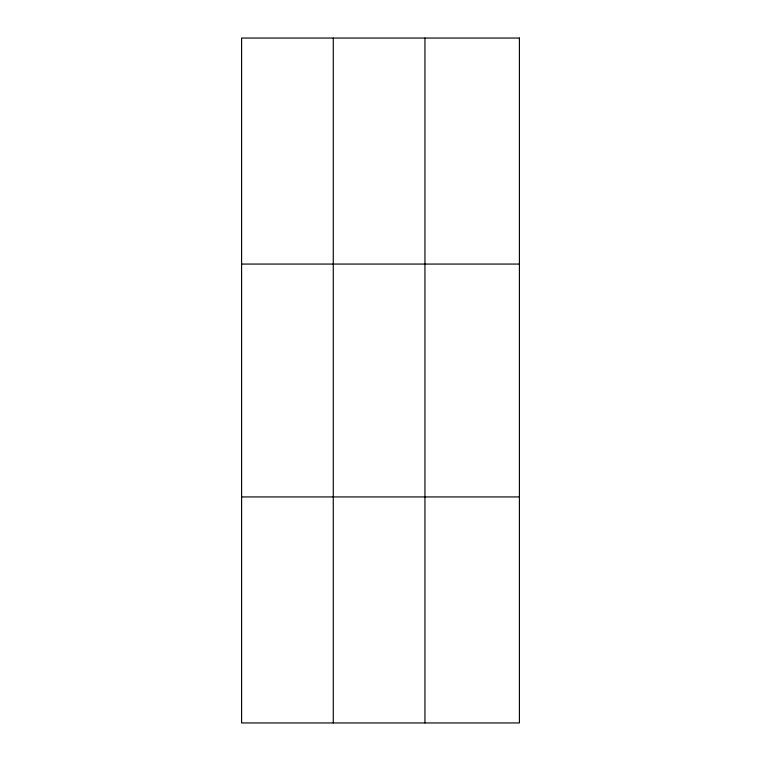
<?xml version="1.0" encoding="UTF-8"?>
<svg xmlns="http://www.w3.org/2000/svg" width="761" height="761" viewBox="0 0 761 761"><rect width="100%" height="100%" fill="white"/><g stroke="black" fill="none" stroke-linecap="round" stroke-linejoin="round"><path stroke-width="1.14" d="M333.27 722.95L333.27 38.05M424.942 722.95L424.942 38.05M241.598 264.067L519.402 264.067M241.598 496.933L519.402 496.933M519.402 38.05L519.402 722.95L241.598 722.95L241.598 38.05L519.402 38.05"/></g></svg>
